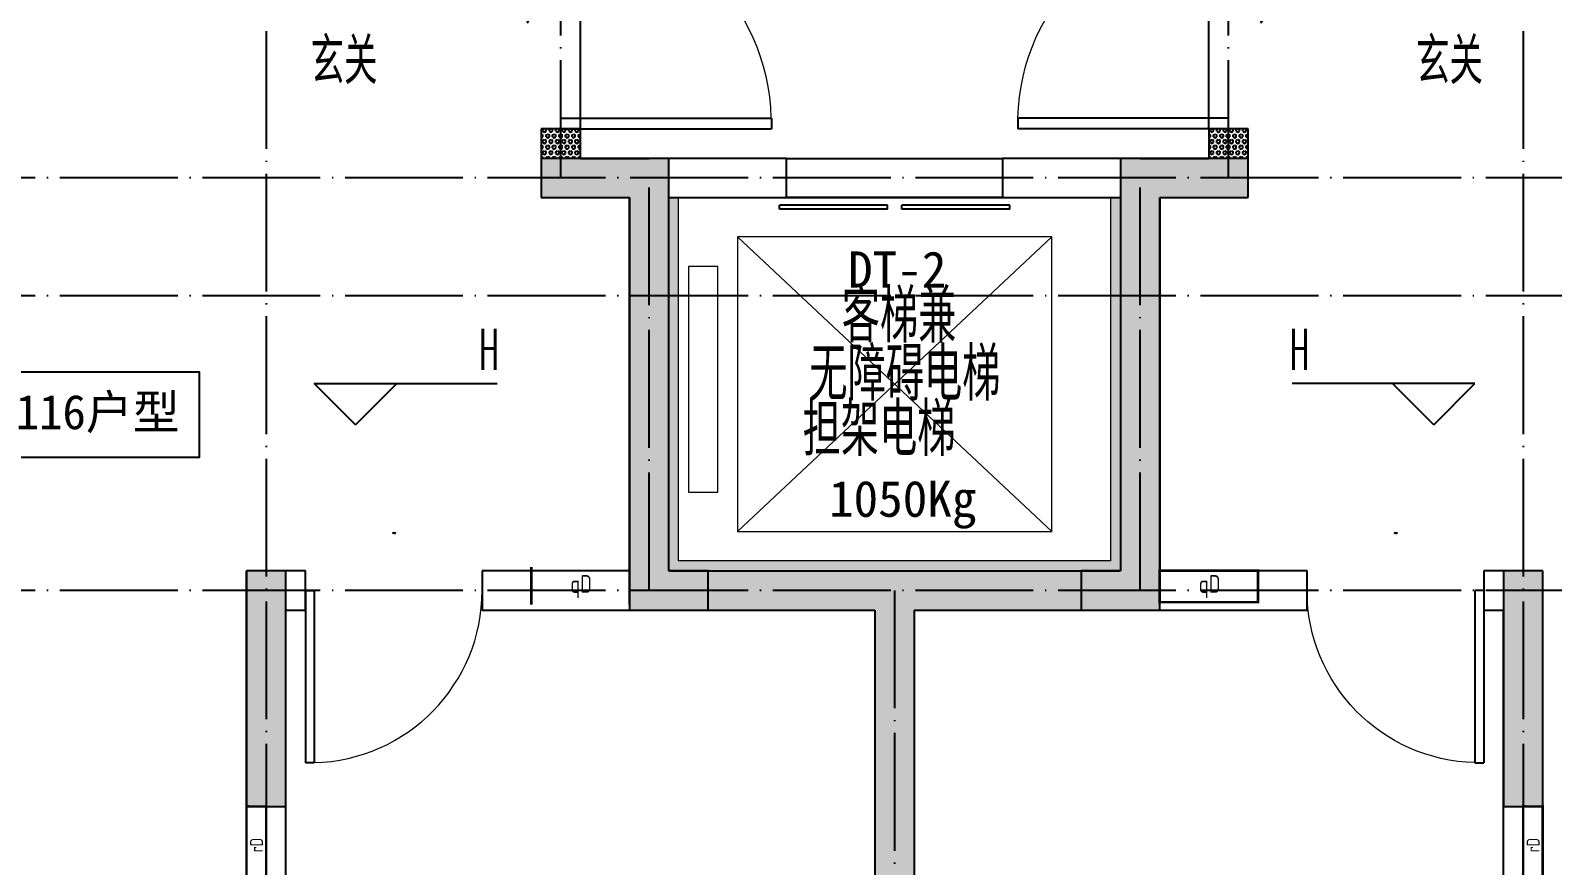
# Model space of a CAD drawing. Extents: x 27938 to 1507990, y 110129 to 923079.
# Drawn here: x 861017 to 868767, y 444431 to 448683 of the extents above; entities that cross this region are included whole.
import ezdxf

# ---------------------------------------------------------------- set-up
doc = ezdxf.new("R2010")
doc.units = 0
doc.header["$LTSCALE"] = 1000
doc.header["$MEASUREMENT"] = 0
doc.linetypes.add('DOTE', pattern=[2.4200000000000004, 2, -0.2, 0.02, -0.2])
for name, color, linetype, lineweight in [('3.5方案汇报，与郭总、侯月琴确定户型_t8$0$STAIR', 2, 'Continuous', 18), ('EQUIP-消防', 3, 'Continuous', 20), ('填充', 251, 'Continuous', 5)]:
    doc.layers.add(name, color=color, linetype=linetype, lineweight=lineweight)
for name, color, linetype in [('COLUMN', 9, 'Continuous'), ('DIM_ELEV', 3, 'Continuous'), ('DOTE', 1, 'Continuous'), ('PUB_HATCH', 8, 'Continuous'), ('PUB_TEXT', 4, 'Continuous'), ('WALL', 9, 'Continuous'), ('WINDOW', 4, 'Continuous'), ('WINDOW_TEXT', 7, 'Continuous'), ('保温', 6, 'Continuous')]:
    doc.layers.add(name, color=color, linetype=linetype)
doc.styles.add('_TCH_DIM', font='SIMPLEX.shx', dxfattribs={"width": 0.7, "bigfont": 'GBCBIG.shx'})
doc.styles.add('_TCH_WINDOW', font='SIMPLEX.shx', dxfattribs={"width": 0.7, "height": 3.5, "bigfont": 'GBCBIG.shx'})
doc.styles.get("Standard").update_dxf_attribs({"font": 'gbenor.shx', "bigfont": 'gbcbig.shx'})
doc.styles.add('房间名称', font='TSSDENG', dxfattribs={"width": 0.8, "bigfont": 'HZTXT'})
doc.styles.add('黑体', font='simhei.ttf')
pattern_1 = [(90, (0, 0), (-16.49778, 1.010197673501861e-15), [9.525, -19.05]), (210, (0, 0), (8.248889999999996, -14.28749658604684), [9.525, -19.05]), (150, (5.83238038093927e-16, 9.525), (-8.248890000000003, -14.28749658604684), [9.525, -19.05])]

# ---------------------------------------------------------------- blocks, each defined once
blk = doc.blocks.new('GDGDGDSDA')
at = {"layer": 'DOTE', "color": 0, "linetype": 'DOTE', "ltscale": 0.3}
for p, q in [((453635.036221659, 370658.3318268224), (453634.7978355026, 359558.331827242)), ((460034.6024018053, 370658.3318268224), (460034.8407879619, 359558.331827242)), ((455134.8185498039, 368458.3318260834), (455134.8185495394, 370058.3318260844)), ((458534.8200549022, 368458.3318260834), (458534.8200551667, 370058.3318260844)), ((471334.8193115436, 368458.3318260833), (417334.819312298, 368458.3318260835)), ((455584.8193165596, 366358.3318260413), (455584.8193166445, 368458.3318260653)), ((458084.8193069046, 366358.3318260893), (458084.8193068199, 368458.3318260653)), ((471334.8193115436, 367858.3318270331), (417334.819312298, 367858.3318270331)), ((471334.8193115436, 366358.3318253069), (417334.819312298, 366358.3318263437)), ((456834.8193047661, 366358.3318260653), (456834.8193047661, 359558.331827242))]:
    blk.add_line(p, q, dxfattribs=at)
blk = doc.blocks.new('GFDGFSDFGD')
at = {"layer": 'PUB_HATCH'}
for points in [[(456966.6242620276, 370823.7242364994), (456316.6235069988, 370823.7237810019), (456316.6235069988, 370623.723500697), (456766.6242620276, 370623.7242364994), (456766.6242608383, 368523.7281418327), (457166.6242608383, 368523.7281418327), (457166.6242608383, 368723.7281418327), (456966.6242609706, 368723.7281418327)], [(459266.6248586276, 370823.7242366532), (459266.6248596846, 368723.7281419866), (459066.6248598169, 368723.7281419866), (459066.6248598169, 368523.7281419866), (459466.6248598169, 368523.7281419866), (459466.6248586276, 370623.7242366532), (459916.6256136564, 370623.7235008508), (459916.6256136564, 370823.7237811558)], [(454816.6362339624, 368723.7167763724), (454816.6362308792, 367523.7257141294), (455016.6362343028, 367523.7239626549), (455016.6362342408, 368723.7167764931)], [(461416.6128852202, 368723.7167772611), (461216.6128849418, 368723.7167773817), (461216.612884902, 367523.7239627372), (461416.6128882723, 367523.7257142118)]]:
    blk.add_hatch(color=0, dxfattribs=at).paths.add_polyline_path(points)
at = {"layer": 'COLUMN', "color": 0}
for p, q in [((456966.6242620276, 370823.7242364994), (456316.6235069988, 370823.7237810019)), ((456316.6235069988, 370823.7237810019), (456316.6235069988, 370623.723500697)), ((456966.6242609706, 368723.7281418327), (456966.6242620276, 370823.7242364994)), ((459266.6248586276, 370823.7242366532), (459266.6248596846, 368723.7281419866)), ((459916.6256136564, 370823.7237811558), (459266.6248586276, 370823.7242366532)), ((459916.6256136564, 370623.7235008508), (459916.6256136564, 370823.7237811558)), ((456316.6235069988, 370623.723500697), (456766.6242620276, 370623.7242364994)), ((456766.6242620276, 370623.7242364994), (456766.6242608383, 368523.7281418327)), ((459466.6248598169, 368523.7281419866), (459466.6248586276, 370623.7242366532)), ((459466.6248586276, 370623.7242366532), (459916.6256136564, 370623.7235008508)), ((454816.6362339624, 368723.7167763724), (454816.6362308792, 367523.7257141294)), ((455016.6362342408, 368723.7167764931), (454816.6362339624, 368723.7167763724)), ((455016.6362343028, 367523.7239626549), (455016.6362342408, 368723.7167764931)), ((457166.6242608383, 368723.7281418327), (456966.6242609706, 368723.7281418327)), ((457166.6242608383, 368523.7281418327), (457166.6242608383, 368723.7281418327)), ((459266.6248596846, 368723.7281419866), (459066.6248598169, 368723.7281419866)), ((459066.6248598169, 368723.7281419866), (459066.6248598169, 368523.7281419866)), ((461416.6128852202, 368723.7167772611), (461216.6128849418, 368723.7167773817)), ((461216.6128849418, 368723.7167773817), (461216.612884902, 367523.7239627372)), ((461416.6128882723, 367523.7257142118), (461416.6128852202, 368723.7167772611)), ((456766.6242608383, 368523.7281418327), (457166.6242608383, 368523.7281418327)), ((459066.6248598169, 368523.7281419866), (459466.6248598169, 368523.7281419866)), ((454816.6362308792, 367523.7257141294), (455016.6362343028, 367523.7239626549)), ((461216.612884902, 367523.7239627372), (461416.6128882723, 367523.7257142118))]:
    blk.add_line(p, q, dxfattribs=at)
blk = doc.blocks.new('GDFGDGRD')
at = {"layer": '保温', "linetype": 'Continuous', "ltscale": 10}
h = blk.add_hatch(dxfattribs=at)
h.set_pattern_fill('HEX', color=251, scale=10, angle=90, style=0)
h.set_pattern_definition(pattern_1)
h.paths.add_polyline_path([(431316.5779582471, 370823.724846115), (431516.5779419378, 370823.724846115), (431516.676856265, 370973.7247405107), (431316.6768725742, 370973.7249371556)])
h = blk.add_hatch(dxfattribs=at)
h.set_pattern_fill('HEX', color=251, scale=10, angle=90, style=0)
h.set_pattern_definition(pattern_1)
h.paths.add_polyline_path([(434916.5794610044, 370823.724846115), (434716.5794773137, 370823.724846115), (434716.4805629865, 370973.7247405107), (434916.4805466773, 370973.7249371556)])
h = blk.add_hatch(dxfattribs=at)
h.set_pattern_fill('HEX', color=251, scale=10, angle=90, style=0)
h.set_pattern_definition([(90, (-70765.89117912838, -151624.7360933621), (-16.49778, 1.010197673501861e-15), [9.525, -19.05]), (210, (-70765.89117912838, -151624.7360933621), (8.248889999999996, -14.28749658604684), [9.525, -19.05]), (150, (-70765.89117912838, -151615.2110933621), (-8.248890000000003, -14.28749658604684), [9.525, -19.05])])
h.paths.add_polyline_path([(434066.5790224251, 368523.7248330163), (434066.5789810187, 368723.7248300065), (432166.5783829462, 368723.7248300508), (432166.5784243525, 368523.7248330605)])
h = blk.add_hatch(dxfattribs=at)
h.set_pattern_fill('HEX', color=251, scale=10, angle=90, style=0)
h.set_pattern_definition([(90, (-70765.89117912838, -152124.7360933621), (-16.49778, 1.010197673501861e-15), [9.525, -19.05]), (210, (-70765.89117912838, -152124.7360933621), (8.248889999999996, -14.28749658604684), [9.525, -19.05]), (150, (-70765.89117912838, -152115.2110933621), (-8.248890000000003, -14.28749658604684), [9.525, -19.05])])
h.paths.add_polyline_path([(433016.677671614, 363923.7248245182), (433216.6776553047, 363923.7248245182), (433216.6776158109, 368523.7247332072), (433016.6776321201, 368523.7249298521)])
blk = doc.blocks.new('GDGRDGDRGDFD')
at = {"layer": 'EQUIP-消防', "const_width": 12.82051282052028}
blk.add_lwpolyline([(136866.5605577994, 335507.811971089), (136366.5605577994, 335507.8119710906), (136366.5605577991, 335347.8119710904), (136866.5605577991, 335347.8119710888)], close=True, dxfattribs=at)
at = {"layer": 'PUB_TEXT', "color": 7, "true_color": 0xffffff, "style": '房间名称', "width": 0.8}
blk.add_text('qD', height=90, dxfattribs=at).set_placement((136565.0499633249, 335395.5346836653))
blk = doc.blocks.new('FSFSFSFSEG')
at = {"layer": 'EQUIP-消防', "const_width": 12.82051282052028}
blk.add_lwpolyline([(136866.5605577994, 335152.5449090759), (136466.5605577994, 335152.5449090774), (136466.5605577991, 335052.5449090772), (136866.5605577991, 335052.5449090757)], close=True, dxfattribs=at)
at = {"layer": 'PUB_TEXT', "color": 7, "true_color": 0xffffff, "style": '房间名称', "width": 0.8}
blk.add_text('rD', height=64.8, dxfattribs=at).set_placement((136633.7425204425, 335069.0046025831))
blk = doc.blocks.new('GHFHFHTFHCSDCS')
blk.add_blockref('GDGRDGDRGDFD', (319900.0178446308, 33215.91286097257))
for name, p, rotation in [('GDGRDGDRGDFD', (323100.997491646, 33215.50885790785), 0.0001673532306091649), ('FSFSFSFSEG', (789969.1235921647, 230657.1642343822), 89.99999999297357), ('FSFSFSFSEG', (796469.1236020895, 230657.164233585), 89.99999999297357)]:
    blk.add_blockref(name, p, dxfattribs=dict(rotation=rotation))
blk = doc.blocks.new('$DorLib2D$00000001')
at = {"color": 0}
for p, q in [((0.45, 0.9750000000000001), (0.5000000000000002, 0.9750000000000001)), ((0.45, 0), (0.45, 0.9750000000000001)), ((0.5, 0), (0.5, 0.9750000000000001)), ((0.5, 0), (0.45, 0))]:
    blk.add_line(p, q, dxfattribs=at)
at = {"color": 0, "lineweight": 13}
blk.add_arc((0.475, 0), 0.975, 91.4692835813538, 180, dxfattribs=at)
blk = doc.blocks.new('$DORLIB2D$00000127')
at = {"color": 0}
for points in [[(-0.5333333333328483, 0.7948983154366971), (-0.5333333333328483, 0.690405644187237)], [(-0.03333333333284827, 0.7948983154366971), (-0.5333333333328483, 0.7948983154366971)], [(-0.03333333333284827, 0.7948983154366971), (-0.03333333333284827, 0.690405644187237)], [(0.5333333333328483, 0.7948983154366971), (0.03333333333284827, 0.7948983154366971)], [(0.03333333333284827, 0.7948983154366971), (0.03333333333284827, 0.690405644187237)], [(0.5333333333328483, 0.7948983154366971), (0.5333333333328483, 0.690405644187237)], [(-0.03333333333284827, 0.690405644187237), (-0.5333333333328483, 0.690405644187237)], [(0.5333333333328483, 0.690405644187237), (0.03333333333284827, 0.690405644187237)], [(0.5, 0.4999999999999858), (-0.5, 0.4999999999999858)]]:
    blk.add_lwpolyline(points, dxfattribs=at)

msp = doc.modelspace()

# ---------------------------------------------------------------- hatches: boundary and pattern name
at = {"layer": '填充'}
h = msp.add_hatch(dxfattribs=at)
h.set_pattern_fill('隔热材料02', color=8, scale=100, style=0)
h.set_pattern_definition([(0, (-333791.8186238997, -162806.5409235636), (0, 50), []), (0, (-333791.8186238997, -162789.8744235635), (0, 50), []), (270, (-333748.0771238997, -162781.2431735636), (50, -9.184850993605149e-15), [5.01775, -44.98225]), (270, (-333785.5358738997, -162781.2431735636), (50, -9.184850993605149e-15), [5.01775, -44.98225]), (90, (-333760.0241238996, -162815.1721735636), (-50, 3.061616997868383e-15), [5.01775, -44.98225]), (90, (-333773.5891238998, -162815.1721735636), (-50, 3.061616997868383e-15), [5.01775, -44.98225]), (180, (-333741.7943738997, -162823.2076735636), (-6.123233995736766e-15, -50), [50.02425, 0.02425]), (135, (-333755.7516238997, -162820.6989235635), (2.775557561562891e-15, 49.99987405109137), [4.268000000000001, -66.44274999999999]), (116.56505, (-333708.7696238996, -162817.6809235636), (0.0001128305918363104, 49.99993342107836), [2.804999999999995, -108.9984999999999]), (116.56505, (-333758.7696238996, -162817.6809235636), (0.0001128305918363104, 49.99993342107836), [2.804999999999995, -108.9984999999999]), (153.43495, (-333700.7341238996, -162823.2076735636), (-0.0001128305918057793, 49.99993342107837), [5.609999999999999, -106.1935]), (153.43495, (-333750.7341238996, -162823.2076735636), (-0.0001128305918057793, 49.99993342107837), [5.609999999999999, -106.1935]), (63.43495000000001, (-333710.0241238996, -162810.1544235636), (-0.0001128305918307593, 49.99993342107837), [26.714, -85.0895]), (63.43495000000001, (-333760.0241238996, -162810.1544235636), (-0.0001128305918307593, 49.99993342107837), [26.714, -85.0895]), (116.56505, (-333698.0771238997, -162781.2431735636), (0.0001128305918363104, 49.99993342107836), [2.804999999999995, -108.9984999999999]), (116.56505, (-333748.0771238997, -162781.2431735636), (0.0001128305918363104, 49.99993342107836), [2.804999999999995, -108.9984999999999]), (135, (-333749.3316238998, -162778.7344235635), (2.775557561562891e-15, 49.99987405109137), [4.268000000000001, -66.44274999999999]), (153.43495, (-333702.3496238997, -162775.7164235636), (-0.0001128305918057793, 49.99993342107837), [5.609999999999999, -106.1935]), (153.43495, (-333752.3496238997, -162775.7164235636), (-0.0001128305918057793, 49.99993342107837), [5.609999999999999, -106.1935]), (45, (-333784.2813738997, -162778.7344235635), (0, 49.99987405109137), [4.268000000000001, -66.44274999999999]), (63.43495000000001, (-333735.5358738997, -162781.2431735636), (-0.0001128305918307593, 49.99993342107837), [2.805, -108.9985]), (63.43495000000001, (-333785.5358738997, -162781.2431735636), (-0.0001128305918307593, 49.99993342107837), [2.805, -108.9985]), (26.56505, (-333731.2636238998, -162775.7164235636), (0.0001128305918307593, 49.99993342107837), [5.609999999999999, -106.1935]), (26.56505, (-333781.2636238998, -162775.7164235636), (0.0001128305918307593, 49.99993342107837), [5.609999999999999, -106.1935]), (116.56505, (-333723.5891238998, -162810.1544235636), (0.0001128305918363104, 49.99993342107836), [26.71399999999996, -85.08949999999986]), (116.56505, (-333773.5891238998, -162810.1544235636), (0.0001128305918363104, 49.99993342107836), [26.71399999999996, -85.08949999999986]), (45, (-333777.8613738997, -162820.6989235635), (0, 49.99987405109137), [4.268000000000001, -66.44274999999999]), (63.43495000000001, (-333724.8433738998, -162817.6809235636), (-0.0001128305918307593, 49.99993342107837), [2.805, -108.9985]), (63.43495000000001, (-333774.8433738998, -162817.6809235636), (-0.0001128305918307593, 49.99993342107837), [2.805, -108.9985]), (26.56505, (-333732.8791238996, -162823.2076735636), (0.0001128305918307593, 49.99993342107837), [5.609999999999999, -106.1935]), (26.56505, (-333782.8791238996, -162823.2076735636), (0.0001128305918307593, 49.99993342107837), [5.609999999999999, -106.1935])])
h.paths.add_polyline_path([(864316.5786998372, 447832.0898801505), (864266.5786998372, 447832.0898801488), (864266.5786999051, 445932.0898801287), (866566.578699915, 445932.0898801466), (866566.5786999413, 447832.08988015), (866516.5786999413, 447832.0898801492), (866516.5786999156, 445982.0898801437), (864316.5786999034, 445982.0898801291)])

# ---------------------------------------------------------------- linework, layer by layer
at = {"color": 8}
msp.add_lwpolyline([(860869.5144876491, 446945.1957436554), (861875.5144876491, 446945.1957436554), (861875.5144876491, 446509.1957436554), (860869.5144876491, 446509.1957436554)], close=True, dxfattribs=at)
at = {"layer": '3.5方案汇报，与郭总、侯月琴确定户型_t8$0$STAIR', "color": 8}
for p, q in [((866217.3395490802, 447632.0826112351), (864617.3321303208, 446132.0905246186)), ((864617.3395490993, 447632.0905245988), (866217.3321303017, 446132.0826112549))]:
    msp.add_line(p, q, dxfattribs=at)
for points in [[(866217.3321303017, 446132.0826112549), (866217.3395490802, 447632.0826112351), (864617.3395490993, 447632.0905245988), (864617.3321303208, 446132.0905246186)], [(864517.3331195021, 446332.0910193169), (864517.3388072322, 447482.0910193033), (864367.3388072313, 447482.0917611811), (864367.3331195011, 446332.0917611947)]]:
    msp.add_lwpolyline(points, close=True, dxfattribs=at)
at = {"layer": 'DIM_ELEV', "color": 8}
for p, q in [((862671.4964072038, 446674.8767813779), (862461.4964072038, 446884.8767813779)), ((862461.4964072038, 446884.8767813779), (863392.38506872, 446884.8767813779)), ((862671.4964072038, 446674.8767813779), (862881.4964072038, 446884.8767813779)), ((868371.6610112956, 446884.8767813779), (867440.7723497795, 446884.8767813779)), ((868161.6610112956, 446674.8767813779), (867951.6610112956, 446884.8767813779)), ((868161.6610112956, 446674.8767813779), (868371.6610112956, 446884.8767813779))]:
    msp.add_line(p, q, dxfattribs=at)
at = {"layer": 'WALL', "color": 8}
for p, q in [((863816.57794968, 448182.0865771997), (863616.5779497048, 448182.0865771667)), ((863616.5779497048, 448182.0865771667), (863616.5779497616, 447832.0865699193)), ((863816.5779497254, 448032.0865697664), (863816.57794968, 448182.0865771997)), ((867216.5794642625, 448182.0865771453), (867016.579464256, 448182.0865771784)), ((867016.579464256, 448182.0865771784), (867016.5794642272, 448032.0865698665)), ((867216.579464191, 447832.0865698556), (867216.5794642625, 448182.0865771453)), ((863816.5779497254, 448032.0865697664), (864166.5787046971, 448032.086569807)), ((864866.5790013123, 448032.0865698135), (864166.5787046971, 448032.086569807)), ((864866.5790013123, 447832.086569791), (864866.5790013123, 448032.0865698135)), ((866666.5787046967, 448032.086569807), (865966.5790013123, 448032.0865698135)), ((865966.5790013123, 448032.0865698135), (865966.5790013123, 447832.086569791)), ((866666.5787092457, 448032.086569807), (867016.5794642272, 448032.0865698665)), ((863616.5779497616, 447832.0865699193), (864066.5787048057, 447832.0865699193)), ((864066.5787069896, 445932.0865698221), (864066.5787048057, 447832.0865699193)), ((864266.578706992, 445932.0865698476), (864266.5787048077, 447832.0865697891)), ((864266.5787048077, 447832.0865697891), (864866.5790013123, 447832.086569791)), ((865966.5790013123, 447832.086569791), (866566.5787046927, 447832.0865697892)), ((866566.5787046927, 447832.0865697892), (866566.5787046925, 445932.0865698221)), ((866766.578704695, 447832.0865698375), (866766.5787046951, 445932.0865698227)), ((866766.578704695, 447832.0865698375), (867216.579464191, 447832.0865698556)), ((862116.5787017606, 442932.0865698774), (862116.5787021285, 445932.0865698596)), ((862416.5787022609, 445932.0865698556), (862116.5787021285, 445932.0865698596)), ((862416.578702257, 445732.0865698874), (862416.5787022609, 445932.0865698556)), ((864066.5787069896, 445932.0865698221), (863316.5787022609, 445932.0865698383)), ((863316.5787022609, 445932.0865698383), (863316.578702257, 445732.086569869)), ((864266.578706992, 445932.0865698476), (865416.57870925, 445932.0865698103)), ((865416.57870925, 445932.0865698103), (866566.5787046925, 445932.0865698221)), ((867516.5787071021, 445932.0865698631), (866766.5787046951, 445932.0865698227)), ((867516.5787071058, 445732.0865698577), (867516.5787071021, 445932.0865698631)), ((868716.5787118244, 445932.0865698602), (868416.578707102, 445932.0865698804)), ((868416.578707102, 445932.0865698804), (868416.5787071058, 445732.0865698764)), ((868716.5787121919, 442932.0865698626), (868716.5787118244, 445932.0865698602)), ((862316.5787017319, 442832.0865698562), (862316.5787020837, 445732.086569869)), ((862316.5787020837, 445732.086569869), (862416.578702257, 445732.0865698874)), ((863316.578702257, 445732.086569869), (864166.5787071092, 445732.086569831)), ((864166.5787046949, 445732.0865698134), (865316.578709258, 445732.0865698413)), ((865316.578709258, 445732.0865698413), (865316.5787092579, 441132.0865628012)), ((865516.5787092579, 445732.0865698286), (865516.5787092579, 441132.0865627979)), ((865516.5787092579, 445732.0865698286), (866666.5787046965, 445732.0865698073)), ((866666.5787022843, 445732.086569831), (867516.5787071058, 445732.0865698577)), ((868416.5787071058, 445732.0865698764), (868516.5787118489, 445732.0865698695)), ((868516.5787122146, 442832.0865698562), (868516.5787118489, 445732.0865698695))]:
    msp.add_line(p, q, dxfattribs=at)
at = {"layer": 'WINDOW', "color": 8}
for p, q in [((863816.5779496932, 448182.0865771392), (863816.5779495114, 449282.0865771392)), ((867016.5794642533, 448182.0865771392), (867016.5794644351, 449282.0865771392)), ((864866.579001337, 448032.086569807), (865966.579001337, 448032.086569807)), ((864866.579001337, 447832.086569807), (865966.579001337, 447832.086569807))]:
    msp.add_line(p, q, dxfattribs=at)
at = {"layer": '填充', "color": 8}
msp.add_lwpolyline([(864316.5786998372, 447832.0898801505), (864266.5786998372, 447832.0898801488), (864266.5786999051, 445932.0898801287), (866566.578699915, 445932.0898801466), (866566.5786999413, 447832.08988015), (866516.5786999413, 447832.0898801492), (866516.5786999156, 445982.0898801437), (864316.5786999034, 445982.0898801291)], close=True, dxfattribs=at)

# ---------------------------------------------------------------- block references
at = {"color": 8}
for name, p in [('GFDGFSDFGD', (407300.0000036058, 77208.36173829593)), ('GHFHFHTFHCSDCS', (407300, 77208.36173827358))]:
    msp.add_blockref(name, p, dxfattribs=at)
at = {"color": 8, "xscale": -1}
msp.add_blockref('GDFGDGRD', (1298533.157405039, 77208.36173838918), dxfattribs=at)
at = {"layer": 'DOTE', "color": 169}
msp.add_blockref('GDGDGDSDA', (408581.7593905515, 79473.75474374183), dxfattribs=at)
at = {"layer": 'WINDOW', "color": 8}
ref = msp.add_blockref('$DorLib2D$00000001', (863716.5779496023, 448732.0865771226), dxfattribs=dict(at, xscale=-1100, yscale=-1100, zscale=-1100, rotation=90.00000000947153))
ref.add_attrib('A', 'YFDM1122', (863551.7343901761, 448721.6565770747), dxfattribs={"layer": 'WINDOW_TEXT', "color": 8, "ltscale": 0.5, "height": 5.95, "rotation": 90.00000000947153, "style": '_TCH_WINDOW', "width": 0.4941176470588236})
ref = msp.add_blockref('$DorLib2D$00000001', (867116.5794643442, 448732.0865771226), dxfattribs=dict(at, xscale=-1100, yscale=1100, zscale=-1100, rotation=89.99999999052845))
ref.add_attrib('A', 'YFDM1122', (867287.3730283235, 448721.6565770737), dxfattribs={"layer": 'WINDOW_TEXT', "color": 8, "ltscale": 0.5, "height": 5.95, "rotation": 89.99999999052845, "style": '_TCH_WINDOW', "width": 0.4941176470588236})
at = {"layer": 'WINDOW', "color": 8, "xscale": 1100, "yscale": -200, "zscale": 1100}
msp.add_blockref('$DORLIB2D$00000127', (865416.579001337, 447932.086569807), dxfattribs=at)
at = {"layer": 'WINDOW', "color": 8}
ref = msp.add_blockref('$DorLib2D$00000001', (862866.5787022592, 445832.086569856), dxfattribs=dict(at, xscale=900, yscale=900, zscale=900, rotation=179.9999999988986))
ref.add_attrib('A', 'M0922', (862859.718702265, 446121.6115698561), dxfattribs={"layer": 'WINDOW_TEXT', "color": 8, "ltscale": 0.5, "height": 5.95, "rotation": 359.9999999988985, "style": '_TCH_WINDOW', "width": 0.4941176470588236})
ref = msp.add_blockref('$DorLib2D$00000001', (867966.5787071342, 445832.086569856), dxfattribs=dict(at, xscale=900, yscale=-900, zscale=900, rotation=1.101422729913818e-09))
ref.add_attrib('A', 'M0922', (867959.7187071287, 446121.6115698558), dxfattribs={"layer": 'WINDOW_TEXT', "color": 8, "ltscale": 0.5, "height": 5.95, "rotation": 1.101422729913818e-09, "style": '_TCH_WINDOW', "width": 0.4941176470588236})

# ---------------------------------------------------------------- texts
at = {"color": 8, "style": '黑体'}
msp.add_text('116户型', height=175, dxfattribs=at).set_placement((860941.5607634026, 446653.0086280921))
at = {"layer": 'DIM_ELEV', "color": 8, "style": '_TCH_DIM', "width": 0.4941176470588236}
for p in [(863302.78506872, 446954.9467813779), (867430.0623497795, 446954.9467813779)]:
    msp.add_text('H', height=208.25, dxfattribs=at).set_placement(p)
at = {"layer": 'PUB_TEXT', "color": 8}
for s, height, p in [('玄关', 236.3120567375886, (862443.2561998506, 448409.882853865)), ('玄关', 236.3120567375886, (868071.9224952447, 448409.8828538651)), ('客梯兼', 270.0709219858156, (865147.4582226509, 447094.1673737139)), ('无障碍电梯', 270.0709219858156, (864982.889314756, 446798.3972058025)), ('担架电梯', 270.0709219858156, (864948.4554743086, 446516.8384908402))]:
    msp.add_text(s, height=height, dxfattribs=at).set_placement(p)
at = {"layer": 'PUB_TEXT', "color": 8, "style": '黑体'}
for s, p in [('DT-2', (865179.4559394626, 447374.3377889384)), ('1050Kg', (865082.4559394626, 446206.6683695278))]:
    msp.add_text(s, height=184.0084388185654, dxfattribs=at).set_placement(p)

doc.saveas('drawing.dxf')
